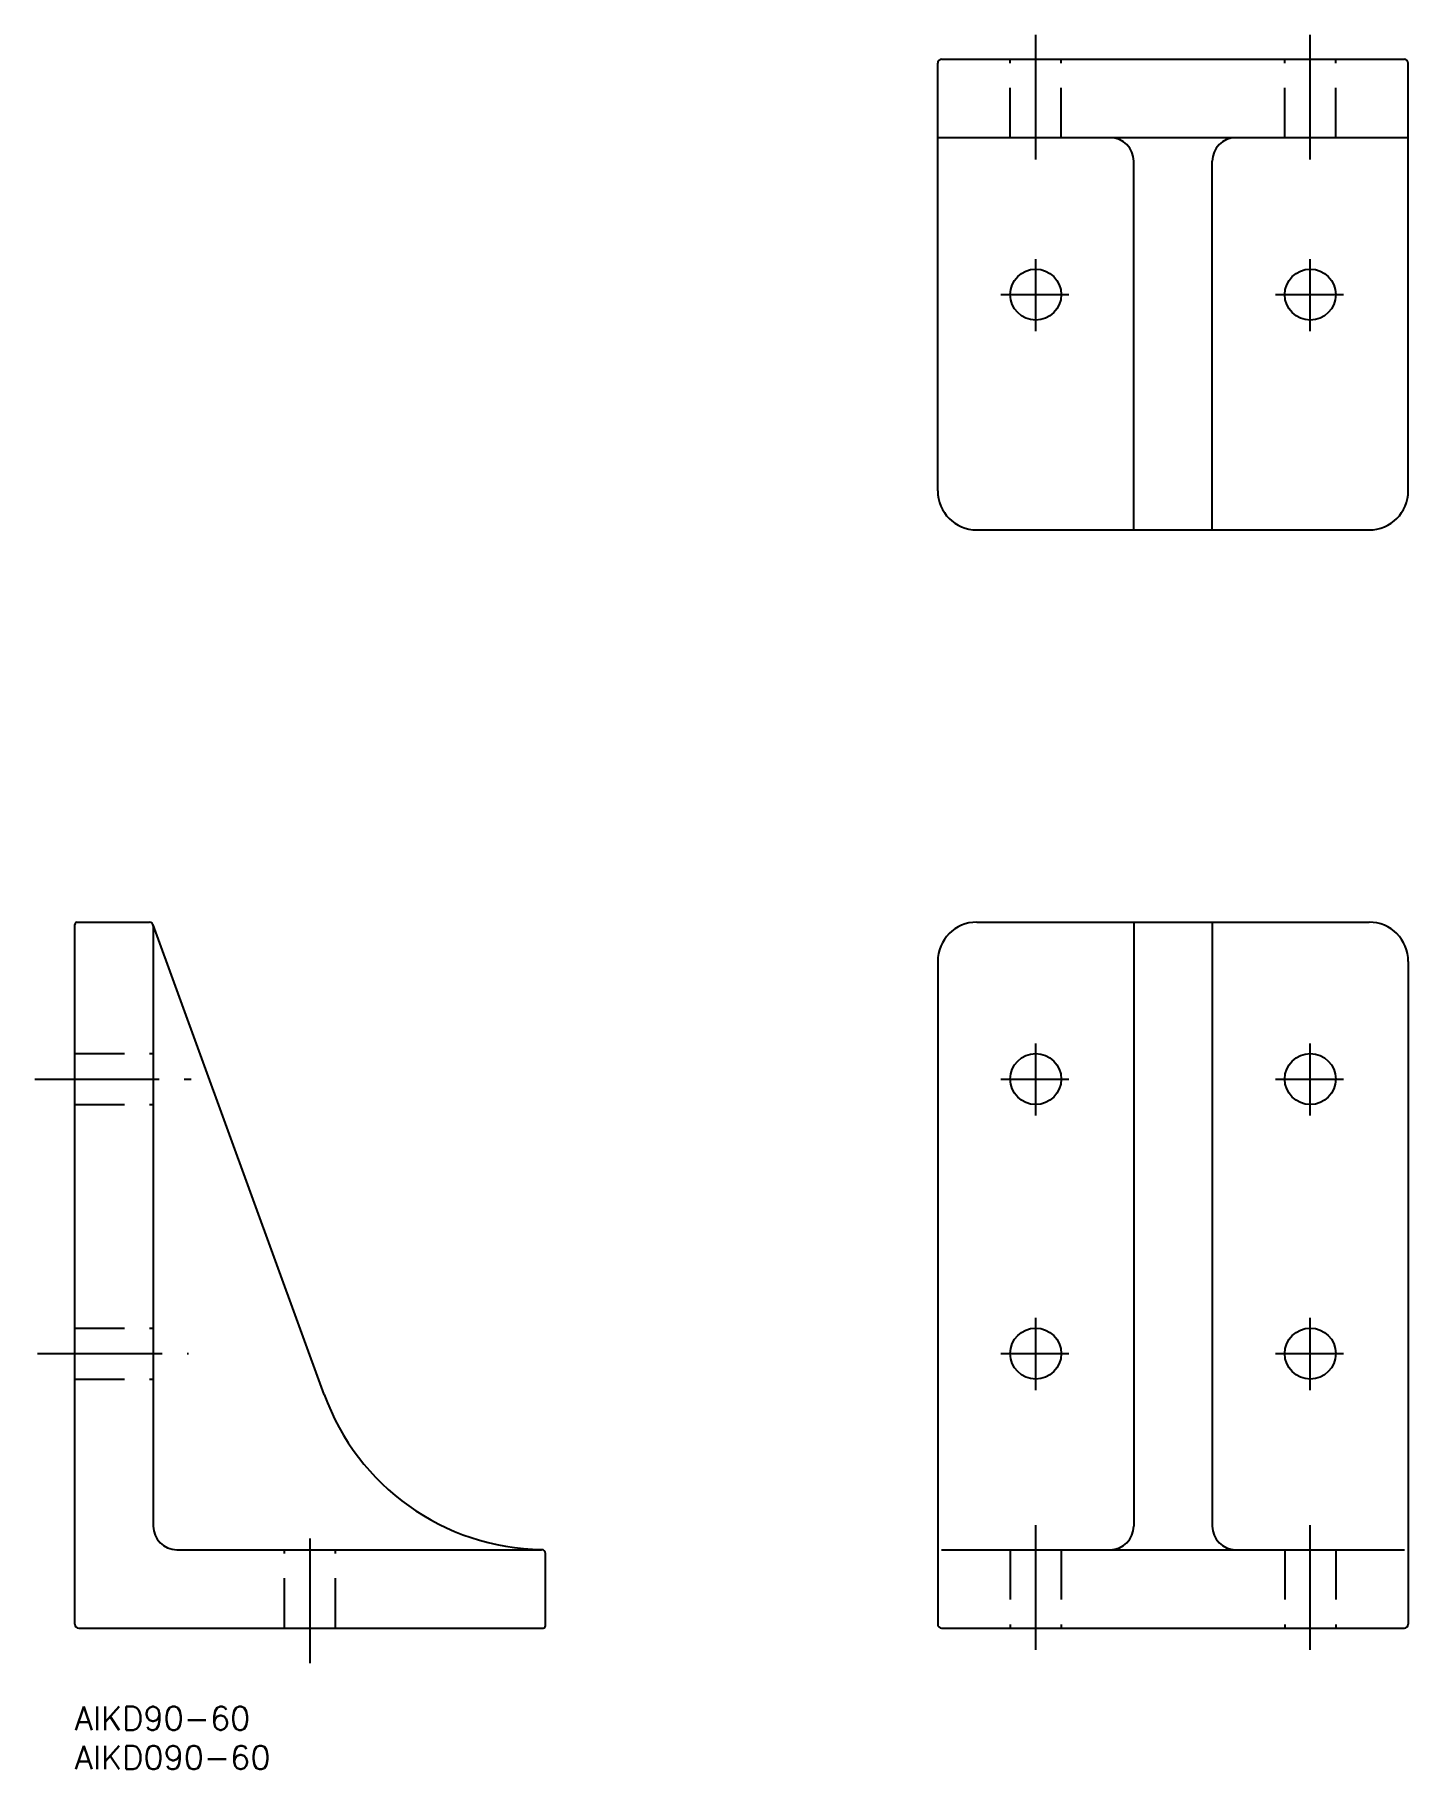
# Model space of a CAD drawing. Extents: x -5 to 170, y -8 to 213.
import ezdxf

# ---------------------------------------------------------------- set-up
doc = ezdxf.new("R2010")
doc.units = 0
doc.header["$LTSCALE"] = 0.5
doc.linetypes.add('CENTER', pattern=[50.8, 31.75, -6.35, 6.35, -6.35])
doc.linetypes.add('DASHED', pattern=[19.05, 12.7, -6.35])
for name, color, linetype in [('MSM_CENTER', 1, 'CENTER'), ('MSM_CONTINUOUS', 7, 'CONTINUOUS'), ('MSM_DASHED', 4, 'DASHED'), ('MSM_PART_NUMBER', 7, 'CONTINUOUS')]:
    doc.layers.add(name, color=color, linetype=linetype)
doc.styles.get("Standard").update_dxf_attribs({"font": 'txt.shx', "height": 3, "bigfont": 'bigfont.shx'})

# ---------------------------------------------------------------- blocks, each defined once
blk = doc.blocks.new('*U3')
at = {"layer": 'MSM_PART_NUMBER'}
blk.add_text('AIKD90-60', height=3, dxfattribs=at).set_placement((0, -3))
blk = doc.blocks.new('*U4')
at = {"layer": 'MSM_PART_NUMBER'}
blk.add_text('AIKD090-60', height=3, dxfattribs=at).set_placement((0, -8))

msp = doc.modelspace()

# ---------------------------------------------------------------- linework, layer by layer
at = {"layer": 'MSM_CENTER'}
for p, q in [((122.5, 197.23), (122.5, 213.14)), ((157.5, 197.23), (157.5, 213.14)), ((122.5, 175.34), (122.5, 184.54)), ((157.5, 175.34), (157.5, 184.54)), ((118.06, 180), (126.74, 180)), ((153.06, 180), (161.74, 180)), ((122.5, 75.34), (122.5, 84.54)), ((157.5, 75.34), (157.5, 84.54)), ((-5.12, 80), (14.85, 80)), ((118.06, 80), (126.74, 80)), ((153.06, 80), (161.74, 80)), ((122.5, 40.34), (122.5, 49.54)), ((157.5, 40.34), (157.5, 49.54)), ((-4.75, 45), (14.48, 45)), ((118.06, 45), (126.74, 45)), ((153.06, 45), (161.74, 45)), ((30, 5.55), (30, 24.21)), ((122.5, 7.23), (122.5, 23.14)), ((157.5, 7.23), (157.5, 23.14))]:
    msp.add_line(p, q, dxfattribs=at)
at = {"layer": 'MSM_CONTINUOUS'}
for p, q in [((110, 155), (110, 209.5)), ((110.5, 210), (169.5, 210)), ((170, 155), (170, 209.5)), ((170, 200), (110, 200)), ((135, 150), (135, 197)), ((145, 150), (145, 197)), ((115, 150), (165, 150)), ((0, 10.5), (0, 99.7)), ((0.3, 100), (9.5, 100)), ((31.79, 39.79), (9.97, 99.67)), ((115, 100), (165, 100)), ((135, 100), (135, 23)), ((145, 100), (145, 23)), ((10, 99.5), (10, 23)), ((110, 95), (110, 10.5)), ((170, 95), (170, 10.5)), ((13, 20), (59.5, 20)), ((110.5, 20), (169.5, 20)), ((60, 10.3), (60, 19.5)), ((0.5, 10), (59.7, 10)), ((110.5, 10), (169.5, 10))]:
    msp.add_line(p, q, dxfattribs=at)
for centre in [(122.5, 180), (157.5, 180), (122.5, 80), (157.5, 80), (122.5, 45), (157.5, 45)]:
    msp.add_circle(centre, 3.25, dxfattribs=at)
for centre, radius, start, end in [((110.5, 209.5), 0.5, 90, 180), ((169.5, 209.5), 0.5, 0, 90), ((132, 197), 3, 0, 90), ((148, 197), 3, 90, 180), ((115, 155), 5, 180, 270), ((165, 155), 5, 270, 0), ((0.3, 99.7), 0.3, 90, 180), ((9.5, 99.5), 0.5, 0, 90), ((115, 95), 5, 90, 180), ((165, 95), 5, 0, 90), ((60, 50), 30, 199.8946, 269.0763), ((13, 23), 3, 180, 270), ((132, 23), 3, 270, 0), ((148, 23), 3, 180, 270), ((59.5, 19.5), 0.5, 0, 90), ((0.5, 10.5), 0.5, 180, 270), ((59.7, 10.3), 0.3, 270, 0), ((110.5, 10.5), 0.5, 180, 270), ((169.5, 10.5), 0.5, 270, 0)]:
    msp.add_arc(centre, radius, start, end, dxfattribs=at)
at = {"layer": 'MSM_DASHED'}
for p, q in [((119.25, 200), (119.25, 210)), ((125.75, 200), (125.75, 210)), ((154.25, 200), (154.25, 210)), ((160.75, 200), (160.75, 210)), ((0, 83.25), (10, 83.25)), ((0, 76.75), (10, 76.75)), ((0, 48.25), (10, 48.25)), ((0, 41.75), (10, 41.75)), ((26.75, 10), (26.75, 20)), ((33.25, 10), (33.25, 20)), ((119.25, 20), (119.25, 10)), ((125.75, 20), (125.75, 10)), ((154.25, 20), (154.25, 10)), ((160.75, 20), (160.75, 10))]:
    msp.add_line(p, q, dxfattribs=at)

# ---------------------------------------------------------------- block references
at = {"layer": 'MSM_CONTINUOUS'}
for name in ['*U3', '*U4']:
    msp.add_blockref(name, (0, 0), dxfattribs=at)

doc.saveas('drawing.dxf')
